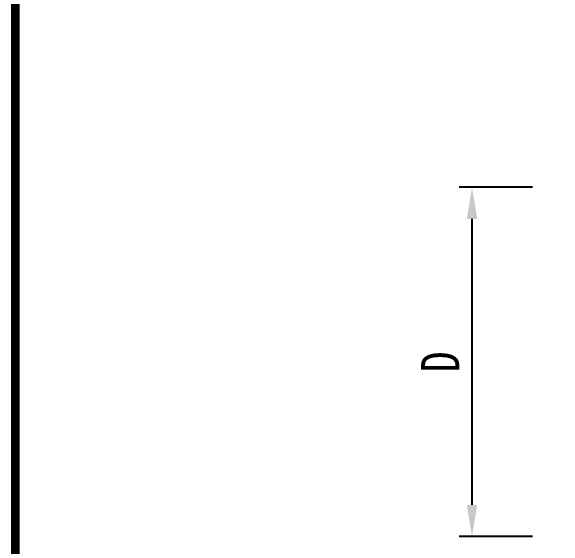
# Model space of a CAD drawing. Header units: millimetres. Extents: x 0 to 1097966, y -63096 to 223085.
# Drawn here: x 339125.3 to 339212.2, y -55113.2 to -55028.8 of the extents above; entities that cross this region are included whole.
import ezdxf

# ---------------------------------------------------------------- set-up
doc = ezdxf.new("R2010")
doc.units = ezdxf.units.MM
doc.styles.add('TEXT', font='', dxfattribs={"width": 0.8})
doc.styles.get('TEXT').set_extended_font_data('SimSun')
doc.dimstyles.new('副本 (2) (2) ISO-25', dxfattribs={"dimtxt": 18, "dimasz": 13, "dimexe": 6, "dimexo": 12, "dimgap": 6, "dimtad": 1, "dimtxsty": 'TEXT', "dimcen": 2.5, "dimclrd": 5, "dimclre": 5, "dimclrt": 5, "dimadec": 0, "dimazin": 0, "dimtfac": 1, "dimtmove": 0, "dimatfit": 3, "dimldrblk": 'BOXFILLED', "dimfxl": 1.25, "dimarcsym": 0})

# ---------------------------------------------------------------- blocks, each defined once
blk = doc.blocks.new('*D414')
at = {"color": 5, "lineweight": -2, "transparency": 16777216}
for p, q in [((339207.292, -55056.535), (339195.778, -55056.535)), ((339197.778, -55106.535), (339197.778, -55061.535)), ((339207.292, -55111.535), (339195.778, -55111.535))]:
    blk.add_line(p, q, dxfattribs=at)
at = {"color": 5, "lineweight": 5, "transparency": 16777216}
for points in [[(339196.945, -55061.535), (339198.611, -55061.535), (339197.778, -55056.535)], [(339196.945, -55106.535), (339198.611, -55106.535), (339197.778, -55111.535)]]:
    blk.add_solid(points, dxfattribs=at)
at = {"layer": 'Defpoints', "color": 0, "lineweight": 5, "transparency": 16777216}
for p in [(339197.778, -55056.535), (339214.292, -55056.535), (339214.292, -55111.535)]:
    blk.add_point(p, dxfattribs=at)
at = {"color": 5, "transparency": 16777216, "insert": (339192.778, -55084.035), "char_height": 6, "attachment_point": 5, "rotation": 90, "style": 'TEXT'}
blk.add_mtext('D', dxfattribs=at)
blk = doc.blocks.new('_BoxFilled')
at = {"color": 0, "linetype": 'ByBlock', "lineweight": -2}
blk.add_line((-0.5, 0), (-1, 0), dxfattribs=at)
at = {"color": 0, "linetype": 'ByBlock'}
blk.add_solid([(-0.5, 0.5), (0.5, 0.5), (-0.5, -0.5), (0.5, -0.5)], dxfattribs=at)

msp = doc.modelspace()

# ---------------------------------------------------------------- linework, layer by layer
at = {"const_width": 1.35}
msp.add_lwpolyline([(339125.968, -55184.088), (339679.468, -55184.088), (339679.468, -54796.638), (339125.968, -54796.638)], close=True, dxfattribs=at)

# ---------------------------------------------------------------- dimensions: what is measured, and where the dimension line sits
dim = msp.add_linear_dim(base=(339197.778, -55056.535), p1=(339214.292, -55111.535), p2=(339214.292, -55056.535), angle=90, text='D', dimstyle='副本 (2) (2) ISO-25', override={"dimtxt": 6, "dimasz": 5, "dimexe": 2, "dimexo": 7, "dimgap": 2, "dimfxl": 30, "dimfxlon": 1})
dim.commit()
dim.dimension.update_dxf_attribs({"geometry": '*D414', "text_midpoint": (339192.778, -55084.035)})

doc.saveas('drawing.dxf')
